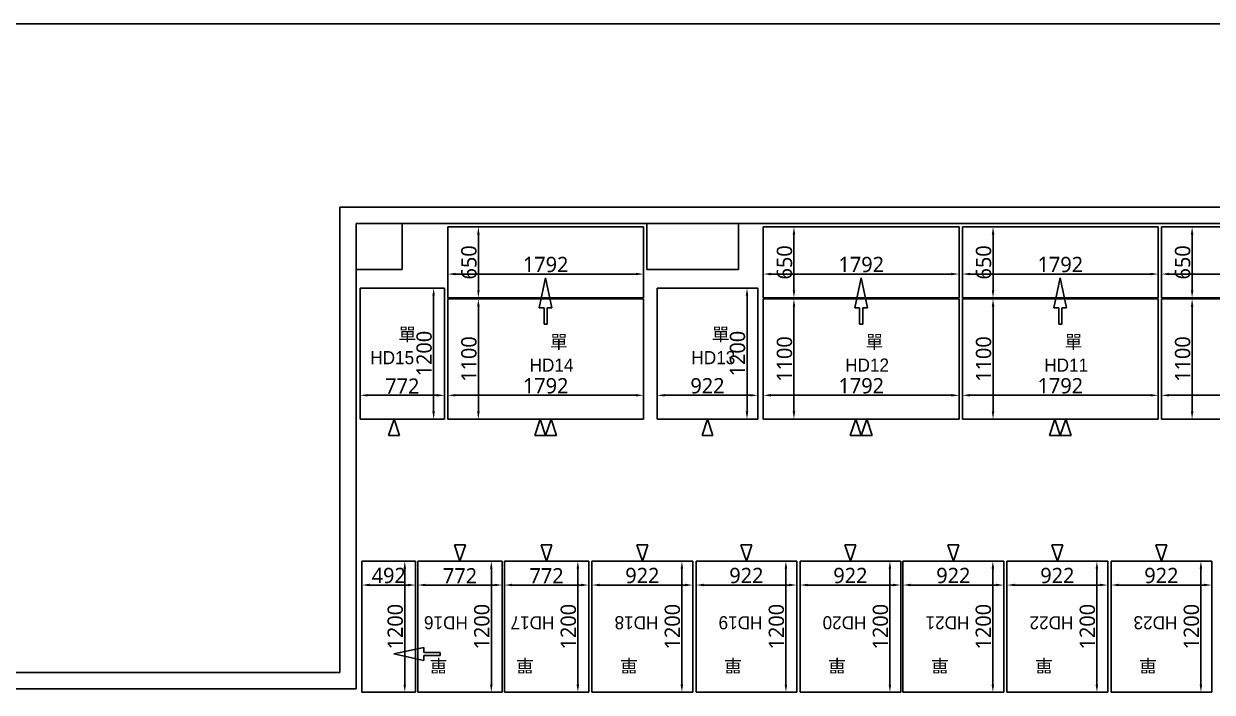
# Model space of a CAD drawing. Header units: millimetres. Extents: x 2061 to 57082, y 1374 to 33246.
# Drawn here: x 34010 to 44886, y 27126 to 33246 of the extents above; entities that cross this region are included whole.
import ezdxf

# ---------------------------------------------------------------- set-up
doc = ezdxf.new("R2010")
doc.units = ezdxf.units.MM
for name, color, linetype in [('a', 240, 'Continuous'), ('動線', 6, 'Continuous'), ('單層倉', 5, 'Continuous'), ('文字', 7, 'Continuous'), ('標註', 252, 'Continuous'), ('編號', 7, 'Continuous')]:
    doc.layers.add(name, color=color, linetype=linetype)
doc.styles.add('新細明體', font='PMingLiU.ttf')
doc.styles.add('黑體', font='Microsoft JhengHei.ttf')

msp = doc.modelspace()

# ---------------------------------------------------------------- linework, layer by layer
at = {"layer": 'a', "ltscale": 5}
for p, q in [((52633, 31566), (36902, 31566)), ((36902, 31566), (36902, 27306)), ((52482, 31416), (37052, 31416)), ((37052, 31416), (37052, 27156)), ((37052, 30996), (37052, 31416)), ((37052, 31416), (37472, 31416)), ((37472, 31416), (37472, 30996)), ((39712, 30996), (39712, 31416)), ((39712, 31416), (40552, 31416)), ((40552, 31416), (40552, 30996)), ((37472, 30996), (37052, 30996)), ((40552, 30996), (39712, 30996)), ((36902, 27306), (7432, 27306)), ((37052, 27156), (7582, 27156))]:
    msp.add_line(p, q, dxfattribs=at)
at = {"layer": 'Defpoints', "ltscale": 5}
msp.add_line((57082, 33246), (2061, 33246), dxfattribs=at)
at = {"layer": '動線', "lineweight": -3}
for p, q in [((38786, 30920), (38727, 30645)), ((38844, 30645), (38786, 30920)), ((41674, 30920), (41615, 30645)), ((41732, 30645), (41674, 30920)), ((43496, 30920), (43437, 30645)), ((43554, 30645), (43496, 30920)), ((38727, 30645), (38771, 30645)), ((38771, 30645), (38771, 30495)), ((38801, 30495), (38801, 30645)), ((38801, 30645), (38844, 30645)), ((41615, 30645), (41659, 30645)), ((41659, 30645), (41659, 30495)), ((41689, 30495), (41689, 30645)), ((41689, 30645), (41732, 30645)), ((43437, 30645), (43481, 30645)), ((43481, 30645), (43481, 30495)), ((43511, 30495), (43511, 30645)), ((43511, 30645), (43554, 30645)), ((38771, 30495), (38801, 30495)), ((41659, 30495), (41689, 30495)), ((43481, 30495), (43511, 30495)), ((37349, 29476), (37399, 29626)), ((37349, 29476), (37399, 29626)), ((37399, 29626), (37449, 29476)), ((37399, 29626), (37449, 29476)), ((38736, 29626), (38686, 29476)), ((38786, 29476), (38736, 29626)), ((38836, 29626), (38786, 29476)), ((38886, 29476), (38836, 29626)), ((40217, 29476), (40267, 29626)), ((40217, 29476), (40267, 29626)), ((40267, 29626), (40317, 29476)), ((40267, 29626), (40317, 29476)), ((41624, 29626), (41574, 29476)), ((41674, 29476), (41624, 29626)), ((41724, 29626), (41674, 29476)), ((41774, 29476), (41724, 29626)), ((43446, 29626), (43396, 29476)), ((43496, 29476), (43446, 29626)), ((43546, 29626), (43496, 29476)), ((43596, 29476), (43546, 29626)), ((37449, 29476), (37349, 29476)), ((37449, 29476), (37349, 29476)), ((38686, 29476), (38786, 29476)), ((38786, 29476), (38886, 29476)), ((40317, 29476), (40217, 29476)), ((40317, 29476), (40217, 29476)), ((41574, 29476), (41674, 29476)), ((41674, 29476), (41774, 29476)), ((43396, 29476), (43496, 29476)), ((43496, 29476), (43596, 29476)), ((38002, 28326), (37952, 28476)), ((37952, 28476), (38052, 28476)), ((38052, 28476), (38002, 28326)), ((38794, 28326), (38744, 28476)), ((38744, 28476), (38844, 28476)), ((38844, 28476), (38794, 28326)), ((39671, 28326), (39621, 28476)), ((39621, 28476), (39721, 28476)), ((39671, 28326), (39621, 28476)), ((39621, 28476), (39721, 28476)), ((39721, 28476), (39671, 28326)), ((39721, 28476), (39671, 28326)), ((40623, 28326), (40573, 28476)), ((40573, 28476), (40673, 28476)), ((40623, 28326), (40573, 28476)), ((40573, 28476), (40673, 28476)), ((40673, 28476), (40623, 28326)), ((40673, 28476), (40623, 28326)), ((41575, 28326), (41525, 28476)), ((41525, 28476), (41625, 28476)), ((41575, 28326), (41525, 28476)), ((41525, 28476), (41625, 28476)), ((41625, 28476), (41575, 28326)), ((41625, 28476), (41575, 28326)), ((42517, 28326), (42467, 28476)), ((42467, 28476), (42567, 28476)), ((42517, 28326), (42467, 28476)), ((42467, 28476), (42567, 28476)), ((42567, 28476), (42517, 28326)), ((42567, 28476), (42517, 28326)), ((43469, 28326), (43419, 28476)), ((43419, 28476), (43519, 28476)), ((43469, 28326), (43419, 28476)), ((43419, 28476), (43519, 28476)), ((43519, 28476), (43469, 28326)), ((43519, 28476), (43469, 28326)), ((44421, 28326), (44371, 28476)), ((44371, 28476), (44471, 28476)), ((44421, 28326), (44371, 28476)), ((44371, 28476), (44471, 28476)), ((44471, 28476), (44421, 28326)), ((44471, 28476), (44421, 28326)), ((37396, 27476), (37671, 27534)), ((37671, 27534), (37671, 27491)), ((37671, 27417), (37396, 27476)), ((37671, 27491), (37821, 27491)), ((37821, 27461), (37671, 27461)), ((37671, 27461), (37671, 27417)), ((37821, 27491), (37821, 27461))]:
    msp.add_line(p, q, dxfattribs=at)
at = {"layer": '單層倉'}
for p, q in [((39682, 31386), (37890, 31386)), ((37890, 31386), (37890, 30736)), ((39682, 30736), (39682, 31386)), ((42570, 31386), (40778, 31386)), ((40778, 31386), (40778, 30736)), ((42570, 30736), (42570, 31386)), ((44392, 31386), (42600, 31386)), ((42600, 31386), (42600, 30736)), ((44392, 30736), (44392, 31386)), ((45914, 31386), (44422, 31386)), ((44422, 31386), (44422, 30736)), ((37860, 30826), (37088, 30826)), ((37088, 30826), (37088, 29626)), ((37860, 29626), (37860, 30826)), ((40728, 30826), (39806, 30826)), ((39806, 30826), (39806, 29626)), ((40728, 29626), (40728, 30826)), ((37890, 30736), (39682, 30736)), ((39682, 30726), (37890, 30726)), ((37890, 30726), (37890, 29626)), ((39682, 29626), (39682, 30726)), ((40778, 30736), (42570, 30736)), ((42570, 30726), (40778, 30726)), ((40778, 30726), (40778, 29626)), ((42570, 29626), (42570, 30726)), ((42600, 30736), (44392, 30736)), ((44392, 30726), (42600, 30726)), ((42600, 30726), (42600, 29626)), ((44392, 29626), (44392, 30726)), ((44422, 30736), (45914, 30736)), ((45914, 30726), (44422, 30726)), ((44422, 30726), (44422, 29626)), ((37088, 29626), (37860, 29626)), ((37890, 29626), (39682, 29626)), ((39806, 29626), (40728, 29626)), ((40778, 29626), (42570, 29626)), ((42600, 29626), (44392, 29626)), ((44422, 29626), (45914, 29626)), ((37596, 28326), (37104, 28326)), ((37104, 28326), (37104, 27126)), ((37596, 27126), (37596, 28326)), ((38388, 28326), (37616, 28326)), ((37616, 28326), (37616, 27126)), ((38388, 27126), (38388, 28326)), ((39180, 28326), (38408, 28326)), ((38408, 28326), (38408, 27126)), ((39180, 27126), (39180, 28326)), ((40132, 28326), (39210, 28326)), ((39210, 28326), (39210, 27126)), ((40132, 27126), (40132, 28326)), ((41084, 28326), (40162, 28326)), ((40162, 28326), (40162, 27126)), ((41084, 27126), (41084, 28326)), ((42036, 28326), (41114, 28326)), ((41114, 28326), (41114, 27126)), ((42036, 27126), (42036, 28326)), ((42978, 28326), (42056, 28326)), ((42056, 28326), (42056, 27126)), ((42978, 27126), (42978, 28326)), ((43930, 28326), (43008, 28326)), ((43008, 28326), (43008, 27126)), ((43930, 27126), (43930, 28326)), ((44882, 28326), (43960, 28326)), ((43960, 28326), (43960, 27126)), ((44882, 27126), (44882, 28326)), ((37104, 27126), (37596, 27126)), ((37616, 27126), (38388, 27126)), ((38408, 27126), (39180, 27126)), ((39210, 27126), (40132, 27126)), ((40162, 27126), (41084, 27126)), ((41114, 27126), (42036, 27126)), ((42056, 27126), (42978, 27126)), ((43008, 27126), (43930, 27126)), ((43960, 27126), (44882, 27126))]:
    msp.add_line(p, q, dxfattribs=at)
at = {"layer": '標註', "color": 251}
for p, q in [((37904, 31386), (38184, 31386)), ((40792, 31386), (41072, 31386)), ((42614, 31386), (42894, 31386)), ((44436, 31386), (44716, 31386)), ((38170, 31316), (38170, 30806)), ((41058, 31316), (41058, 30806)), ((42880, 31316), (42880, 30806)), ((44702, 31316), (44702, 30806)), ((37890, 30750), (37890, 30968)), ((39612, 30954), (37960, 30954)), ((39682, 30750), (39682, 30968)), ((40778, 30750), (40778, 30968)), ((42500, 30954), (40848, 30954)), ((42570, 30750), (42570, 30968)), ((42600, 30750), (42600, 30968)), ((44322, 30954), (42670, 30954)), ((44392, 30750), (44392, 30968)), ((44422, 30750), (44422, 30968)), ((45844, 30954), (44492, 30954)), ((37846, 30826), (37747, 30826)), ((40714, 30826), (40615, 30826)), ((37761, 29696), (37761, 30756)), ((37904, 30736), (38184, 30736)), ((37904, 30726), (38184, 30726)), ((40629, 29696), (40629, 30756)), ((40792, 30736), (41072, 30736)), ((40792, 30726), (41072, 30726)), ((42614, 30736), (42894, 30736)), ((42614, 30726), (42894, 30726)), ((44436, 30736), (44716, 30736)), ((44436, 30726), (44716, 30726)), ((38170, 30656), (38170, 29696)), ((41058, 30656), (41058, 29696)), ((42880, 30656), (42880, 29696)), ((44702, 30656), (44702, 29696)), ((37088, 29640), (37088, 29858)), ((37088, 29640), (37088, 29858)), ((37790, 29844), (37158, 29844)), ((37790, 29844), (37158, 29844)), ((37860, 29640), (37860, 29858)), ((37860, 29640), (37860, 29858)), ((37890, 29640), (37890, 29858)), ((39612, 29844), (37960, 29844)), ((39682, 29640), (39682, 29858)), ((39806, 29640), (39806, 29858)), ((39806, 29640), (39806, 29858)), ((40658, 29844), (39876, 29844)), ((40658, 29844), (39876, 29844)), ((40728, 29640), (40728, 29858)), ((40728, 29640), (40728, 29858)), ((40778, 29640), (40778, 29858)), ((42500, 29844), (40848, 29844)), ((42570, 29640), (42570, 29858)), ((42600, 29640), (42600, 29858)), ((44322, 29844), (42670, 29844)), ((44392, 29640), (44392, 29858)), ((44422, 29640), (44422, 29858)), ((45844, 29844), (44492, 29844)), ((37846, 29626), (37747, 29626)), ((37904, 29626), (38184, 29626)), ((40714, 29626), (40615, 29626)), ((40792, 29626), (41072, 29626)), ((42614, 29626), (42894, 29626)), ((44436, 29626), (44716, 29626)), ((37104, 28312), (37104, 28093)), ((37104, 28312), (37104, 28093)), ((37582, 28326), (37483, 28326)), ((37582, 28326), (37483, 28326)), ((37596, 28312), (37596, 28093)), ((37596, 28312), (37596, 28093)), ((37616, 28312), (37616, 28093)), ((37616, 28312), (37616, 28093)), ((38374, 28326), (38275, 28326)), ((38374, 28326), (38275, 28326)), ((38388, 28312), (38388, 28093)), ((38388, 28312), (38388, 28093)), ((38408, 28312), (38408, 28093)), ((38408, 28312), (38408, 28093)), ((39166, 28326), (39067, 28326)), ((39166, 28326), (39067, 28326)), ((39180, 28312), (39180, 28093)), ((39180, 28312), (39180, 28093)), ((39210, 28312), (39210, 28093)), ((39210, 28312), (39210, 28093)), ((40118, 28326), (40019, 28326)), ((40118, 28326), (40019, 28326)), ((40132, 28312), (40132, 28093)), ((40132, 28312), (40132, 28093)), ((40162, 28312), (40162, 28093)), ((40162, 28312), (40162, 28093)), ((41070, 28326), (40971, 28326)), ((41070, 28326), (40971, 28326)), ((41084, 28312), (41084, 28093)), ((41084, 28312), (41084, 28093)), ((41114, 28312), (41114, 28093)), ((41114, 28312), (41114, 28093)), ((42022, 28326), (41923, 28326)), ((42022, 28326), (41923, 28326)), ((42036, 28312), (42036, 28093)), ((42036, 28312), (42036, 28093)), ((42056, 28312), (42056, 28093)), ((42056, 28312), (42056, 28093)), ((42964, 28326), (42865, 28326)), ((42964, 28326), (42865, 28326)), ((42978, 28312), (42978, 28093)), ((42978, 28312), (42978, 28093)), ((43008, 28312), (43008, 28093)), ((43008, 28312), (43008, 28093)), ((43916, 28326), (43817, 28326)), ((43916, 28326), (43817, 28326)), ((43930, 28312), (43930, 28093)), ((43930, 28312), (43930, 28093)), ((43960, 28312), (43960, 28093)), ((43960, 28312), (43960, 28093)), ((44868, 28326), (44769, 28326)), ((44868, 28326), (44769, 28326)), ((44882, 28312), (44882, 28093)), ((44882, 28312), (44882, 28093)), ((37497, 28256), (37497, 27196)), ((37497, 28256), (37497, 27196)), ((38289, 28256), (38289, 27196)), ((38289, 28256), (38289, 27196)), ((39081, 28256), (39081, 27196)), ((39081, 28256), (39081, 27196)), ((40033, 28256), (40033, 27196)), ((40033, 28256), (40033, 27196)), ((40985, 28256), (40985, 27196)), ((40985, 28256), (40985, 27196)), ((41937, 28256), (41937, 27196)), ((41937, 28256), (41937, 27196)), ((42879, 28256), (42879, 27196)), ((42879, 28256), (42879, 27196)), ((43831, 28256), (43831, 27196)), ((43831, 28256), (43831, 27196)), ((44783, 28256), (44783, 27196)), ((44783, 28256), (44783, 27196)), ((37174, 28107), (37526, 28107)), ((37174, 28107), (37526, 28107)), ((37686, 28107), (38318, 28107)), ((37686, 28107), (38318, 28107)), ((38478, 28107), (39110, 28107)), ((38478, 28107), (39110, 28107)), ((39280, 28107), (40062, 28107)), ((39280, 28107), (40062, 28107)), ((40232, 28107), (41014, 28107)), ((40232, 28107), (41014, 28107)), ((41184, 28107), (41966, 28107)), ((41184, 28107), (41966, 28107)), ((42126, 28107), (42908, 28107)), ((42126, 28107), (42908, 28107)), ((43078, 28107), (43860, 28107)), ((43078, 28107), (43860, 28107)), ((44030, 28107), (44812, 28107)), ((44030, 28107), (44812, 28107)), ((37582, 27126), (37483, 27126)), ((37582, 27126), (37483, 27126)), ((38374, 27126), (38275, 27126)), ((38374, 27126), (38275, 27126)), ((39166, 27126), (39067, 27126)), ((39166, 27126), (39067, 27126)), ((40118, 27126), (40019, 27126)), ((40118, 27126), (40019, 27126)), ((41070, 27126), (40971, 27126)), ((41070, 27126), (40971, 27126)), ((42022, 27126), (41923, 27126)), ((42022, 27126), (41923, 27126)), ((42964, 27126), (42865, 27126)), ((42964, 27126), (42865, 27126)), ((43916, 27126), (43817, 27126)), ((43916, 27126), (43817, 27126)), ((44868, 27126), (44769, 27126)), ((44868, 27126), (44769, 27126))]:
    msp.add_line(p, q, dxfattribs=at)
for points in [[(38159, 31316), (38182, 31316), (38170, 31386)], [(41047, 31316), (41070, 31316), (41058, 31386)], [(42869, 31316), (42892, 31316), (42880, 31386)], [(44691, 31316), (44714, 31316), (44702, 31386)], [(37960, 30966), (37960, 30943), (37890, 30954)], [(39612, 30966), (39612, 30943), (39682, 30954)], [(40848, 30966), (40848, 30943), (40778, 30954)], [(42500, 30966), (42500, 30943), (42570, 30954)], [(42670, 30966), (42670, 30943), (42600, 30954)], [(44322, 30966), (44322, 30943), (44392, 30954)], [(44492, 30966), (44492, 30943), (44422, 30954)], [(37749, 30756), (37772, 30756), (37761, 30826)], [(38159, 30806), (38182, 30806), (38170, 30736)], [(40617, 30756), (40640, 30756), (40629, 30826)], [(41047, 30806), (41070, 30806), (41058, 30736)], [(42869, 30806), (42892, 30806), (42880, 30736)], [(44691, 30806), (44714, 30806), (44702, 30736)], [(38159, 30656), (38182, 30656), (38170, 30726)], [(41047, 30656), (41070, 30656), (41058, 30726)], [(42869, 30656), (42892, 30656), (42880, 30726)], [(44691, 30656), (44714, 30656), (44702, 30726)], [(37158, 29856), (37158, 29833), (37088, 29844)], [(37158, 29856), (37158, 29833), (37088, 29844)], [(37790, 29856), (37790, 29833), (37860, 29844)], [(37790, 29856), (37790, 29833), (37860, 29844)], [(37960, 29856), (37960, 29833), (37890, 29844)], [(39612, 29856), (39612, 29833), (39682, 29844)], [(39876, 29856), (39876, 29833), (39806, 29844)], [(39876, 29856), (39876, 29833), (39806, 29844)], [(40658, 29856), (40658, 29833), (40728, 29844)], [(40658, 29856), (40658, 29833), (40728, 29844)], [(40848, 29856), (40848, 29833), (40778, 29844)], [(42500, 29856), (42500, 29833), (42570, 29844)], [(42670, 29856), (42670, 29833), (42600, 29844)], [(44322, 29856), (44322, 29833), (44392, 29844)], [(44492, 29856), (44492, 29833), (44422, 29844)], [(37749, 29696), (37772, 29696), (37761, 29626)], [(38159, 29696), (38182, 29696), (38170, 29626)], [(40617, 29696), (40640, 29696), (40629, 29626)], [(41047, 29696), (41070, 29696), (41058, 29626)], [(42869, 29696), (42892, 29696), (42880, 29626)], [(44691, 29696), (44714, 29696), (44702, 29626)], [(37485, 28256), (37508, 28256), (37497, 28326)], [(37485, 28256), (37508, 28256), (37497, 28326)], [(38277, 28256), (38300, 28256), (38289, 28326)], [(38277, 28256), (38300, 28256), (38289, 28326)], [(39069, 28256), (39092, 28256), (39081, 28326)], [(39069, 28256), (39092, 28256), (39081, 28326)], [(40021, 28256), (40044, 28256), (40033, 28326)], [(40021, 28256), (40044, 28256), (40033, 28326)], [(40973, 28256), (40996, 28256), (40985, 28326)], [(40973, 28256), (40996, 28256), (40985, 28326)], [(41925, 28256), (41948, 28256), (41937, 28326)], [(41925, 28256), (41948, 28256), (41937, 28326)], [(42867, 28256), (42890, 28256), (42879, 28326)], [(42867, 28256), (42890, 28256), (42879, 28326)], [(43819, 28256), (43842, 28256), (43831, 28326)], [(43819, 28256), (43842, 28256), (43831, 28326)], [(44771, 28256), (44794, 28256), (44783, 28326)], [(44771, 28256), (44794, 28256), (44783, 28326)], [(37174, 28119), (37174, 28096), (37104, 28107)], [(37174, 28119), (37174, 28096), (37104, 28107)], [(37526, 28119), (37526, 28096), (37596, 28107)], [(37526, 28119), (37526, 28096), (37596, 28107)], [(37686, 28119), (37686, 28096), (37616, 28107)], [(37686, 28119), (37686, 28096), (37616, 28107)], [(38318, 28119), (38318, 28096), (38388, 28107)], [(38318, 28119), (38318, 28096), (38388, 28107)], [(38478, 28119), (38478, 28096), (38408, 28107)], [(38478, 28119), (38478, 28096), (38408, 28107)], [(39110, 28119), (39110, 28096), (39180, 28107)], [(39110, 28119), (39110, 28096), (39180, 28107)], [(39280, 28119), (39280, 28096), (39210, 28107)], [(39280, 28119), (39280, 28096), (39210, 28107)], [(40062, 28119), (40062, 28096), (40132, 28107)], [(40062, 28119), (40062, 28096), (40132, 28107)], [(40232, 28119), (40232, 28096), (40162, 28107)], [(40232, 28119), (40232, 28096), (40162, 28107)], [(41014, 28119), (41014, 28096), (41084, 28107)], [(41014, 28119), (41014, 28096), (41084, 28107)], [(41184, 28119), (41184, 28096), (41114, 28107)], [(41184, 28119), (41184, 28096), (41114, 28107)], [(41966, 28119), (41966, 28096), (42036, 28107)], [(41966, 28119), (41966, 28096), (42036, 28107)], [(42126, 28119), (42126, 28096), (42056, 28107)], [(42126, 28119), (42126, 28096), (42056, 28107)], [(42908, 28119), (42908, 28096), (42978, 28107)], [(42908, 28119), (42908, 28096), (42978, 28107)], [(43078, 28119), (43078, 28096), (43008, 28107)], [(43078, 28119), (43078, 28096), (43008, 28107)], [(43860, 28119), (43860, 28096), (43930, 28107)], [(43860, 28119), (43860, 28096), (43930, 28107)], [(44030, 28119), (44030, 28096), (43960, 28107)], [(44030, 28119), (44030, 28096), (43960, 28107)], [(44812, 28119), (44812, 28096), (44882, 28107)], [(44812, 28119), (44812, 28096), (44882, 28107)], [(37485, 27196), (37508, 27196), (37497, 27126)], [(37485, 27196), (37508, 27196), (37497, 27126)], [(38277, 27196), (38300, 27196), (38289, 27126)], [(38277, 27196), (38300, 27196), (38289, 27126)], [(39069, 27196), (39092, 27196), (39081, 27126)], [(39069, 27196), (39092, 27196), (39081, 27126)], [(40021, 27196), (40044, 27196), (40033, 27126)], [(40021, 27196), (40044, 27196), (40033, 27126)], [(40973, 27196), (40996, 27196), (40985, 27126)], [(40973, 27196), (40996, 27196), (40985, 27126)], [(41925, 27196), (41948, 27196), (41937, 27126)], [(41925, 27196), (41948, 27196), (41937, 27126)], [(42867, 27196), (42890, 27196), (42879, 27126)], [(42867, 27196), (42890, 27196), (42879, 27126)], [(43819, 27196), (43842, 27196), (43831, 27126)], [(43819, 27196), (43842, 27196), (43831, 27126)], [(44771, 27196), (44794, 27196), (44783, 27126)], [(44771, 27196), (44794, 27196), (44783, 27126)]]:
    msp.add_solid(points, dxfattribs=at)

# ---------------------------------------------------------------- texts
at = {"layer": '文字', "color": 3, "style": '新細明體'}
for rotation, p in [(360, (37438, 30341)), (360, (40306, 30341)), (360, (38825, 30273)), (360, (41713, 30273)), (360, (43535, 30273)), (180, (37887, 27430)), (180, (38679, 27430)), (180, (39631, 27430)), (180, (40583, 27430)), (180, (41535, 27430)), (180, (42477, 27430)), (180, (43429, 27430)), (180, (44381, 27430))]:
    msp.add_text('單', height=120, rotation=rotation, dxfattribs=at).set_placement(p)
at = {"layer": '標註', "color": 251, "char_height": 140, "attachment_point": 5, "rotation": 90, "style": '黑體'}
for s, insert in [('650', (38084, 31061)), ('650', (40972, 31061)), ('650', (42794, 31061)), ('650', (44616, 31061)), ('1200', (37674, 30226)), ('1100', (38084, 30176)), ('1200', (40542, 30226)), ('1100', (40972, 30176)), ('1100', (42794, 30176)), ('1100', (44616, 30176)), ('1200', (37410, 27726)), ('1200', (37410, 27726)), ('1200', (38202, 27726)), ('1200', (38202, 27726)), ('1200', (38994, 27726)), ('1200', (38994, 27726)), ('1200', (39946, 27726)), ('1200', (39946, 27726)), ('1200', (40898, 27726)), ('1200', (40898, 27726)), ('1200', (41850, 27726)), ('1200', (41850, 27726)), ('1200', (42792, 27726)), ('1200', (42792, 27726)), ('1200', (43744, 27726)), ('1200', (43744, 27726)), ('1200', (44696, 27726)), ('1200', (44696, 27726))]:
    msp.add_mtext(s, dxfattribs=dict(at, insert=insert))
at = {"layer": '標註', "color": 251, "char_height": 140, "attachment_point": 5, "style": '黑體'}
for s, insert in [('1792', (38786, 31041)), ('1792', (41674, 31041)), ('1792', (43496, 31041)), ('772', (37474, 29929)), ('922', (40267, 29931)), ('492', (37350, 28194)), ('772', (38002, 28192)), ('772', (38794, 28192))]:
    msp.add_mtext(s, dxfattribs=dict(at, insert=insert))
at = {"layer": '標註', "color": 2, "char_height": 140, "attachment_point": 5, "style": '黑體'}
for s, insert in [('772', (37474, 29929)), ('1792', (38786, 29931)), ('922', (40267, 29931)), ('1792', (41674, 29931)), ('1792', (43496, 29931)), ('492', (37350, 28194)), ('772', (38002, 28192)), ('772', (38794, 28192)), ('922', (39671, 28194)), ('922', (39671, 28194)), ('922', (40623, 28194)), ('922', (40623, 28194)), ('922', (41575, 28194)), ('922', (41575, 28194)), ('922', (42517, 28194)), ('922', (42517, 28194)), ('922', (43469, 28194)), ('922', (43469, 28194)), ('922', (44421, 28194)), ('922', (44421, 28194))]:
    msp.add_mtext(s, dxfattribs=dict(at, insert=insert))
at = {"layer": '編號', "color": 7, "style": '新細明體'}
for s, rotation, p in [('HD15', 360, (37181, 30129)), ('HD13', 360, (40120, 30129)), ('HD14', 360, (38639, 30061)), ('HD12', 360, (41527, 30061)), ('HD11', 360, (43349, 30061)), ('HD16', 180, (38074, 27822)), ('HD17', 180, (38866, 27822)), ('HD18', 180, (39818, 27822)), ('HD19', 180, (40770, 27822)), ('HD20', 180, (41722, 27822)), ('HD21', 180, (42664, 27822)), ('HD22', 180, (43616, 27822)), ('HD23', 180, (44568, 27822))]:
    msp.add_text(s, height=120, rotation=rotation, dxfattribs=at).set_placement(p)

doc.saveas('drawing.dxf')
